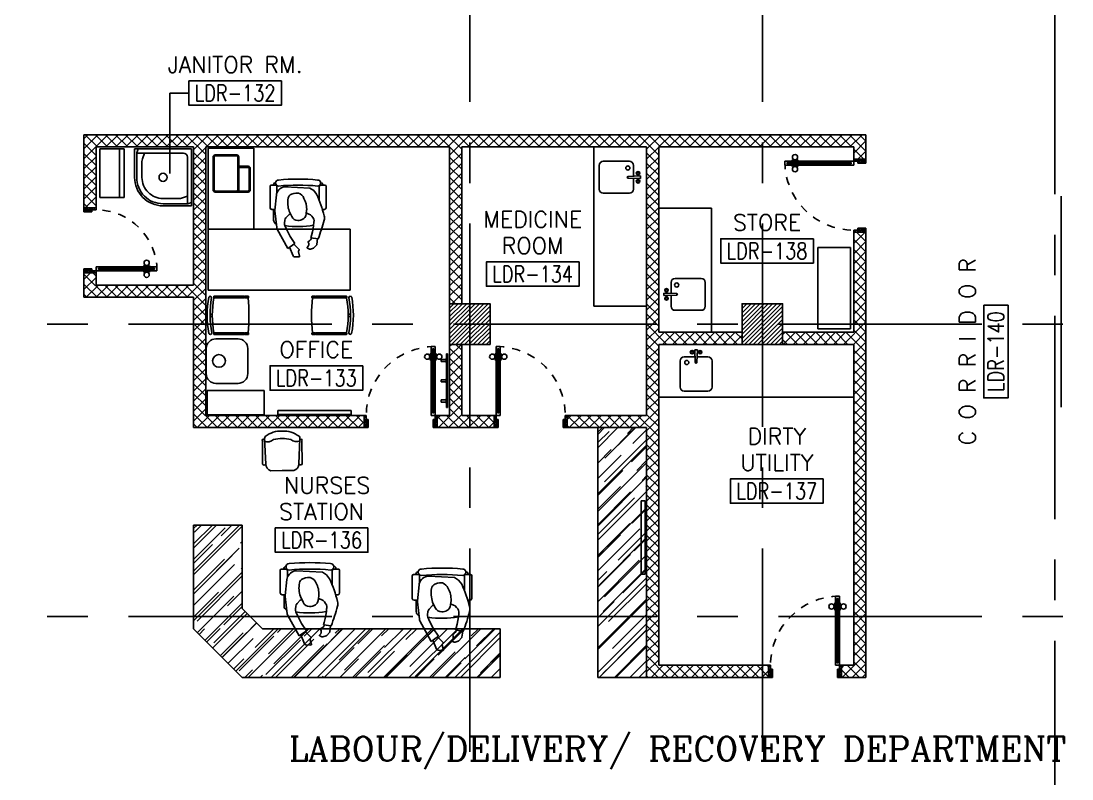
# Model space of a CAD drawing. Extents: x 275967.8 to 276060, y 57291.9 to 57371.4.
# Drawn here: x 275987.21 to 276000.15, y 57307.56 to 57316.89 of the extents above; entities that cross this region are included whole.
import ezdxf
from ezdxf.enums import TextEntityAlignment as Align

# ---------------------------------------------------------------- set-up
doc = ezdxf.new("R2010")
doc.units = 0
doc.header["$MEASUREMENT"] = 0
doc.linetypes.add('CENTERX2', pattern=[4, 2.5, -0.5, 0.5, -0.5])
doc.linetypes.add('HIDDEN', pattern=[0.375, 0.25, -0.125])
doc.layers.get('0').update_dxf_attribs({"linetype": 'CONTINUOUS'})
for name, color, linetype in [('AXES', 11, 'CENTERX2'), ('COL', 5, 'CONTINUOUS'), ('COUNTER', 7, 'CONTINUOUS'), ('DOOR', 7, 'CONTINUOUS'), ('FIX', 3, 'CONTINUOUS'), ('HAT', 8, 'CONTINUOUS'), ('ME-FIX', 3, 'CONTINUOUS'), ('NON-MEDICAL', 5, 'CONTINUOUS'), ('RM-BOX', 4, 'CONTINUOUS'), ('RM-NAME', 2, 'CONTINUOUS'), ('RM-NO', 2, 'CONTINUOUS'), ('WALL', 2, 'CONTINUOUS'), ('WallType', 11, 'CONTINUOUS')]:
    doc.layers.add(name, color=color, linetype=linetype)
doc.styles.add('ROMANC', font='romanc', dxfattribs={"height": 0.1})
doc.styles.add('ROMANS', font='ROMANS.shx', dxfattribs={"width": 0.6})

# ---------------------------------------------------------------- blocks, each defined once
blk = doc.blocks.new('RM1')
at = {"layer": 'RM-BOX'}
blk.add_lwpolyline([(570, -200), (-570, -200), (-570, -500), (570, -500)], close=True, dxfattribs=at)
at = {"layer": 'RM-NAME', "style": 'ROMANS'}
for tag, p in [('ROOMNAME1', (0, 324)), ('ROOMNAME2', (0, 0))]:
    blk.add_attdef(tag, text='', height=200, dxfattribs=at).set_placement(p, align=Align.MIDDLE)
at = {"layer": 'RM-NO', "style": 'ROMANS', "width": 0.8}
blk.add_attdef('ROOMNO', text='', height=200, dxfattribs=at).set_placement((0, -350), align=Align.MIDDLE)
blk = doc.blocks.new('*X84')
at = {"color": 0}
for p, q in [((42139, 132667), (42622, 133150)), ((42139, 132720), (42569, 133150)), ((42139, 132773), (42516, 133150)), ((42139, 132826), (42463, 133150)), ((42139, 132879), (42410, 133150)), ((42139, 132932), (42357, 133150)), ((42139, 132985), (42304, 133150)), ((42139, 133038), (42251, 133150)), ((42139, 133091), (42198, 133150)), ((42139, 133144), (42145, 133150)), ((42175, 132650), (42639, 133114)), ((42228, 132650), (42639, 133061)), ((42281, 132650), (42639, 133007)), ((42335, 132650), (42639, 132954)), ((42388, 132650), (42639, 132901)), ((42441, 132650), (42639, 132848)), ((42494, 132650), (42639, 132795)), ((42547, 132650), (42639, 132742)), ((42600, 132650), (42639, 132689))]:
    blk.add_line(p, q, dxfattribs=at)
blk = doc.blocks.new('*X83')
at = {"color": 0}
for p, q in [((38539, 132673), (39016, 133150)), ((38539, 132726), (38963, 133150)), ((38539, 132779), (38910, 133150)), ((38539, 132832), (38857, 133150)), ((38539, 132885), (38804, 133150)), ((38539, 132938), (38751, 133150)), ((38539, 132991), (38698, 133150)), ((38539, 133044), (38645, 133150)), ((38539, 133097), (38592, 133150)), ((38569, 132650), (39039, 133120)), ((38622, 132650), (39039, 133067)), ((38675, 132650), (39039, 133014)), ((38728, 132650), (39039, 132961)), ((38781, 132650), (39039, 132908)), ((38834, 132650), (39039, 132855)), ((38887, 132650), (39039, 132802)), ((38940, 132650), (39039, 132749)), ((38993, 132650), (39039, 132696))]:
    blk.add_line(p, q, dxfattribs=at)
blk = doc.blocks.new('COL50')
at = {"layer": 'COL'}
blk.add_lwpolyline([(-250, 250), (-250, -250), (250, -250), (250, 250)], close=True, dxfattribs=at)
blk = doc.blocks.new('DOOR90')
at = {"layer": 'DOOR', "color": 0, "linetype": 'ByBlock'}
for p, q in [((-150, 0), (-150, -25)), ((-150, 0), (0, 0)), ((0, -50), (0, 0)), ((-1000, -25), (-1000, -75)), ((-1000, -75), (-1000, -25)), ((-950, -25), (-1000, -25)), ((-950, -75), (-1000, -75)), ((-970, -42), (-970, -58)), ((-950, -42), (-970, -42)), ((-950, -58), (-970, -58)), ((-950, -25), (-950, -42)), ((-950, -58), (-950, -75)), ((-918, -25), (-918, -18)), ((-828, -18), (-918, -18)), ((-918, -75), (-918, -82)), ((-828, -82), (-918, -82)), ((-905, -18), (-905, -9)), ((-905, -9), (-840, -9)), ((-905, -18), (-840, -18)), ((-905, -82), (-905, -91)), ((-905, -82), (-840, -82)), ((-905, -91), (-840, -91)), ((-840, -18), (-840, -9)), ((-840, -82), (-840, -91)), ((-828, -25), (-828, -18)), ((-828, -75), (-828, -82)), ((-200, -42), (-200, -25)), ((-200, -25), (-150, -25)), ((-180, -42), (-200, -42)), ((-200, -75), (-200, -58)), ((-200, -58), (-180, -58)), ((-150, -75), (-200, -75)), ((-180, -58), (-180, -42)), ((-150, -75), (-150, -25)), ((-150, -25), (-100, -25)), ((-100, -25), (-100, -50)), ((-100, -50), (0, -50)), ((-150, -900), (-150, -875)), ((-150, -875), (-100, -875)), ((0, -900), (-150, -900)), ((-150, -900), (0, -900)), ((-100, -850), (0, -850)), ((-100, -875), (-100, -850)), ((0, -850), (0, -900))]:
    blk.add_line(p, q, dxfattribs=at)
at = {"layer": 'DOOR', "color": 9, "linetype": 'ByBlock'}
for p, q in [((0, -50), (-114, 0)), ((0, -50), (-40, 0)), ((0, -50), (-100, -37)), ((0, -850), (-114, -900)), ((0, -850), (-100, -863)), ((0, -850), (-40, -900))]:
    blk.add_line(p, q, dxfattribs=at)
at = {"layer": 'DOOR', "linetype": 'ByBlock'}
for p, q in [((-200, -25), (-950, -25)), ((-200, -42), (-950, -42)), ((-200, -58), (-950, -58)), ((-950, -75), (-200, -75))]:
    blk.add_line(p, q, dxfattribs=at)
at = {"layer": 'DOOR', "color": 0, "linetype": 'ByBlock'}
for centre in [(-873, 24), (-873, -124)]:
    blk.add_circle(centre, 32.4, dxfattribs=at)
at = {"layer": 'DOOR', "color": 9, "linetype": 'ByBlock'}
for centre, radius, start, end in [((0, -50), 154, 161.1053, 166.2858), ((0, -50), 134, 158.1598, 169.28), ((0, -50), 94.4, 148.0182, 180), ((0, -50), 74.4, 137.7764, 180), ((0, -50), 114, 154.0838, 167.3774), ((0, -50), 54.4, 113.2074, 180), ((0, -50), 34.4, 90, 180), ((0, -50), 14.4, 90, 180), ((0, -850), 154, 193.7142, 198.8947), ((0, -850), 134, 190.72, 201.8402), ((0, -850), 94.4, 180, 211.9818), ((0, -850), 74.4, 180, 222.2236), ((0, -850), 54.4, 180, 246.7926), ((0, -850), 34.4, 180, 270), ((0, -850), 14.4, 180, 270)]:
    blk.add_arc(centre, radius, start, end, dxfattribs=at)
at = {"layer": 'DOOR', "linetype": 'HIDDEN', "ltscale": 0.5}
blk.add_arc((-150, -25), 850, 180, 270, dxfattribs=at)
blk = doc.blocks.new('JAN-001')
for p, q in [((730, -30), (30, -30)), ((30, -30), (30, -730)), ((705, -80), (130, -80)), ((610, -80), (635, -152)), ((688, -30), (704, -76)), ((705, -380), (705, -84)), ((730, -380), (730, -30)), ((80, -130), (80, -705)), ((640, -380), (640, -184)), ((80, -610), (152, -635)), ((184, -640), (380, -640)), ((30, -688), (76, -704)), ((30, -730), (380, -730)), ((84, -705), (380, -705))]:
    blk.add_line(p, q)
blk.add_circle((380, -380), 50)
for centre, radius, start, end in [((130, -130), 50, 90, 180), ((680, -84), 25, 0, 19.0039), ((540, -184), 100, 0, 19.0039), ((380, -380), 350, 270, 0), ((380, -380), 325, 270, 0), ((380, -380), 260, 270, 0), ((184, -540), 100, 250.9961, 270), ((84, -680), 25, 250.9961, 270)]:
    blk.add_arc(centre, radius, start, end)
blk = doc.blocks.new('DOOR80')
at = {"layer": 'DOOR', "color": 0, "linetype": 'ByBlock'}
for p, q in [((-87, 805), (-96, 805)), ((-96, 805), (-96, 740)), ((-80, 818), (-87, 818)), ((-87, 728), (-87, 818)), ((-87, 805), (-87, 740)), ((-30, 900), (-80, 900)), ((-80, 900), (-30, 900)), ((-80, 850), (-80, 900)), ((-63, 850), (-80, 850)), ((-47, 870), (-63, 870)), ((-63, 850), (-63, 870)), ((-47, 850), (-47, 870)), ((-30, 850), (-47, 850)), ((-30, 850), (-30, 900)), ((-30, 818), (-22, 818)), ((-22, 728), (-22, 818)), ((-22, 805), (-13, 805)), ((-22, 805), (-22, 740)), ((-13, 805), (-13, 740)), ((-87, 740), (-96, 740)), ((-80, 728), (-87, 728)), ((-30, 728), (-22, 728)), ((-22, 740), (-13, 740)), ((-805, 0), (-805, 150)), ((-805, 150), (-780, 150)), ((-805, 150), (-805, 0)), ((-780, 150), (-780, 100)), ((-80, 200), (-63, 200)), ((-80, 150), (-80, 200)), ((-80, 150), (-30, 150)), ((-63, 200), (-63, 180)), ((-63, 180), (-47, 180)), ((-47, 200), (-30, 200)), ((-47, 180), (-47, 200)), ((-30, 200), (-30, 150)), ((-5, 150), (-30, 150)), ((-30, 150), (-30, 100)), ((-5, 150), (-5, 0)), ((-755, 0), (-805, 0)), ((-780, 100), (-755, 100)), ((-755, 100), (-755, 0)), ((-55, 100), (-55, 0)), ((-30, 100), (-55, 100)), ((-55, 0), (-5, 0))]:
    blk.add_line(p, q, dxfattribs=at)
at = {"layer": 'DOOR', "linetype": 'ByBlock'}
for p, q in [((-80, 850), (-80, 200)), ((-63, 200), (-63, 850)), ((-47, 200), (-47, 850)), ((-30, 200), (-30, 850)), ((-5, 0), (-5, 150))]:
    blk.add_line(p, q, dxfattribs=at)
at = {"layer": 'DOOR', "color": 9, "linetype": 'ByBlock'}
for p, q in [((-755, 0), (-805, 114)), ((-755, 0), (-805, 40)), ((-755, 0), (-768, 100)), ((-55, 0), (-5, 114)), ((-55, 0), (-41, 100)), ((-55, 0), (-5, 40))]:
    blk.add_line(p, q, dxfattribs=at)
at = {"layer": 'DOOR', "color": 0, "linetype": 'ByBlock'}
for centre in [(-128, 773), (19, 773)]:
    blk.add_circle(centre, 32.4, dxfattribs=at)
at = {"layer": 'DOOR', "linetype": 'HIDDEN', "ltscale": 0.5}
blk.add_arc((-30, 150), 750, 90, 180, dxfattribs=at)
at = {"layer": 'DOOR', "color": 9, "linetype": 'ByBlock'}
for centre, radius, start, end in [((-755, 0), 154, 103.7142, 108.8947), ((-755, 0), 134, 100.72, 111.8402), ((-55, 0), 134, 68.1598, 79.28), ((-55, 0), 154, 71.1053, 76.2858), ((-755, 0), 94.4, 90, 121.9818), ((-755, 0), 74.4, 90, 132.2236), ((-755, 0), 54.4, 90, 156.7926), ((-755, 0), 34.4, 90, 180), ((-755, 0), 14.4, 90, 180), ((-55, 0), 94.4, 58.0182, 90), ((-55, 0), 74.4, 47.7764, 90), ((-55, 0), 54.4, 23.2074, 90), ((-55, 0), 34.4, 0, 90), ((-55, 0), 14.4, 0, 90), ((-55, 0), 114, 64.0838, 77.3774)]:
    blk.add_arc(centre, radius, start, end, dxfattribs=at)

msp = doc.modelspace()

# ---------------------------------------------------------------- hatches: boundary and pattern name
at = {"layer": 'COUNTER', "linetype": 'ByBlock'}
h = msp.add_hatch(dxfattribs=at)
h.set_pattern_fill('AR-RROOF', color=11, scale=0.2, angle=45, style=0)
h.set_pattern_definition([(45, (275953.94628, 57180.2632), (0.16970563, 0.45254834), [3, -0.4, 1, -0.2]), (45, (275954.06366, 57180.522), (-0.32951176, 0.04666905), [0.6, -0.066, 1.2, -0.15]), (45, (275953.89678, 57180.45411), (0.64063874, 0.83014336), [1.6, -0.28, 0.8, -0.2])])
h.paths.add_polyline_path([(275989.3355, 57309.4129), (275989.9355, 57308.8129), (275993.1105, 57308.8129), (275993.1105, 57309.4129), (275990.184, 57309.4129), (275989.9355, 57309.6615), (275989.9355, 57310.6879), (275989.3355, 57310.6879)])
h.paths.add_polyline_path([(275994.9105, 57311.8879), (275994.3105, 57311.8879), (275994.3105, 57308.8129), (275994.9105, 57308.8129)])
at = {"layer": 'WallType', "linetype": 'ByBlock', "ltscale": 0.3}
h = msp.add_hatch(dxfattribs=at)
h.set_pattern_fill('ANSI37', color=256, scale=0.7, style=0)
h.set_pattern_definition([(45, (0, 0), (-0.061871843354, 0.061871843354), []), (135, (0, 0), (-0.061871843354, -0.061871843354), [])])
h.paths.add_polyline_path([(275997.6105, 57315.4929), (275996.3355, 57315.4929), (275996.3355, 57315.3429), (275997.4605, 57315.3429), (275997.4605, 57315.1929), (275997.6105, 57315.1929)])
h.paths.add_polyline_path([(275996.3355, 57315.4929), (275992.7355, 57315.4929), (275992.7355, 57315.3429), (275994.9105, 57315.3429), (275994.9105, 57313.1629), (275995.0605, 57313.1629), (275995.0605, 57315.3429), (275996.3355, 57315.3429)])
h.paths.add_polyline_path([(275992.6355, 57315.3429), (275992.7355, 57315.3429), (275992.7355, 57315.4929), (275989.0452, 57315.4929), (275989.0452, 57315.3429), (275989.3355, 57315.3429), (275989.3355, 57313.6429), (275988.1355, 57313.6429), (275988.1355, 57313.7929), (275987.9855, 57313.7929), (275987.9855, 57313.4929), (275989.3355, 57313.4929), (275989.3355, 57313.1629), (275989.4855, 57313.1629), (275989.4855, 57315.3429), (275992.4855, 57315.3429), (275992.4855, 57313.4129), (275992.6355, 57313.4129)])
h.paths.add_polyline_path([(275989.0452, 57315.4929), (275987.9855, 57315.4929), (275987.9855, 57314.5929), (275988.1355, 57314.5929), (275988.1355, 57315.3429), (275989.0452, 57315.3429)], flags=16)
h.paths.add_polyline_path([(275991.4355, 57312.0379), (275989.4855, 57312.0379), (275989.4855, 57313.1629), (275989.3355, 57313.1629), (275989.3355, 57311.8879), (275991.4355, 57311.8879)])
h.paths.add_polyline_path([(275992.7355, 57312.0379), (275992.6355, 57312.0379), (275992.6355, 57312.9129), (275992.4855, 57312.9129), (275992.4855, 57312.0379), (275992.3355, 57312.0379), (275992.3355, 57311.8879), (275992.7355, 57311.8879)])
h.paths.add_polyline_path([(275993.0355, 57312.0379), (275992.7355, 57312.0379), (275992.7355, 57311.8879), (275993.0355, 57311.8879)])
h.paths.add_polyline_path([(275995.0605, 57312.9129), (275996.0855, 57312.9129), (275996.0855, 57313.0629), (275995.0605, 57313.0629), (275995.0605, 57313.1629), (275994.9105, 57313.1629), (275994.9105, 57312.0379), (275993.9355, 57312.0379), (275993.9355, 57311.8879), (275994.9105, 57311.8879), (275994.9105, 57309.5629), (275995.0605, 57309.5629)])
h.paths.add_polyline_path([(275995.0605, 57309.5629), (275994.9105, 57309.5629), (275994.9105, 57308.8129), (275996.3355, 57308.8129), (275996.3355, 57308.9629), (275995.0605, 57308.9629)])
h.paths.add_polyline_path([(275996.4105, 57308.9629), (275996.3355, 57308.9629), (275996.3355, 57308.8129), (275996.4105, 57308.8129)])
h.paths.add_polyline_path([(275997.6105, 57313.1629), (275997.4605, 57313.1629), (275997.4605, 57313.0629), (275996.5855, 57313.0629), (275996.5855, 57312.9129), (275997.4605, 57312.9129), (275997.4605, 57309.5629), (275997.6105, 57309.5629)])
h.paths.add_polyline_path([(275997.6105, 57314.2929), (275997.4605, 57314.2929), (275997.4605, 57313.1629), (275997.6105, 57313.1629)])
h.paths.add_polyline_path([(275997.6105, 57309.5629), (275997.4605, 57309.5629), (275997.4605, 57308.9629), (275997.3105, 57308.9629), (275997.3105, 57308.8129), (275997.6105, 57308.8129)])

# ---------------------------------------------------------------- linework, layer by layer
at = {"layer": 'AXES'}
for p, q in [((275992.7355, 57291.8986), (275992.7355, 57370.7113)), ((275996.3355, 57291.8986), (275996.3355, 57370.7113)), ((275999.9355, 57298.7629), (275999.9355, 57357.5829)), ((275968.5355, 57313.1629), (276036.5755, 57313.1629)), ((275968.5355, 57309.5629), (276036.5755, 57309.5629))]:
    msp.add_line(p, q, dxfattribs=at)
at = {"layer": 'COUNTER'}
msp.add_line((276000.0115, 57312.1379), (276000.0115, 57314.7379), dxfattribs=at)
at = {"layer": 'COUNTER', "linetype": 'ByBlock'}
for p, q in [((275994.3105, 57311.8879), (275994.3105, 57308.8129)), ((275989.3355, 57310.6879), (275989.3355, 57309.4129)), ((275989.3355, 57310.6879), (275989.9355, 57310.6879)), ((275989.9355, 57310.6879), (275989.9355, 57309.6615)), ((275989.9355, 57309.6615), (275990.184, 57309.4129)), ((275989.3355, 57309.4129), (275989.9355, 57308.8129)), ((275993.1105, 57309.4129), (275990.184, 57309.4129)), ((275993.1105, 57309.4129), (275993.1105, 57308.8129)), ((275993.1105, 57308.8129), (275989.9355, 57308.8129)), ((275994.9105, 57308.8129), (275994.3105, 57308.8129))]:
    msp.add_line(p, q, dxfattribs=at)
at = {"layer": 'ME-FIX'}
for p, q in [((275994.2605, 57315.3429), (275994.2605, 57313.3832)), ((275994.3784, 57315.1657), (275994.6995, 57315.1657)), ((275994.3285, 57314.8229), (275994.3285, 57315.1159)), ((275994.7493, 57315.1159), (275994.7493, 57314.9794)), ((275994.8375, 57314.9854), (275994.6823, 57314.9794)), ((275994.8375, 57314.9534), (275994.6823, 57314.9594)), ((275994.7493, 57314.9594), (275994.7493, 57314.8229)), ((275994.8375, 57314.9854), (275994.8375, 57314.9534)), ((275994.6995, 57314.7731), (275994.3784, 57314.7731)), ((275995.0605, 57314.5902), (275995.7105, 57314.5902)), ((275995.7105, 57314.5902), (275995.7105, 57313.0629)), ((275995.2124, 57313.6745), (275995.2124, 57313.5381)), ((275995.5834, 57313.7244), (275995.2623, 57313.7244)), ((275995.6333, 57313.3816), (275995.6333, 57313.6745)), ((275995.1242, 57313.5441), (275995.2795, 57313.5381)), ((275995.1242, 57313.5441), (275995.1242, 57313.5121)), ((275995.1242, 57313.5121), (275995.2795, 57313.5181)), ((275995.2124, 57313.5181), (275995.2124, 57313.3816)), ((275994.2605, 57313.3832), (275994.9105, 57313.3832)), ((275995.2623, 57313.3317), (275995.5834, 57313.3317))]:
    msp.add_line(p, q, dxfattribs=at)
for centre, radius in [((275994.6799, 57315.0839), 0.0255), ((275994.8065, 57315.0192), 0.0217), ((275994.8065, 57315.0192), 0.014), ((275994.8065, 57314.9196), 0.0217), ((275994.8065, 57314.9196), 0.014), ((275995.2819, 57313.6425), 0.0255), ((275995.1553, 57313.5778), 0.0217), ((275995.1553, 57313.4783), 0.0217), ((275995.1553, 57313.5778), 0.014), ((275995.1553, 57313.4783), 0.014)]:
    msp.add_circle(centre, radius, dxfattribs=at)
for centre, radius, start, end in [((275994.3784, 57315.1159), 0.0499, 90, 180), ((275994.6995, 57315.1159), 0.0499, 0, 90), ((275994.6823, 57314.9694), 0.00997, 90, 270), ((275994.3784, 57314.8229), 0.0499, 180, 270), ((275994.6995, 57314.8229), 0.0499, 270, 0), ((275995.2623, 57313.6745), 0.0499, 90, 180), ((275995.5834, 57313.6745), 0.0499, 0, 90), ((275995.2795, 57313.5281), 0.00997, 270, 90), ((275995.2623, 57313.3816), 0.0499, 180, 270), ((275995.5834, 57313.3816), 0.0499, 270, 0)]:
    msp.add_arc(centre, radius, start, end, dxfattribs=at)
at = {"layer": 'NON-MEDICAL'}
for p, q in [((275988.1802, 57315.3209), (275988.4802, 57315.3209)), ((275988.1802, 57314.7209), (275988.1802, 57315.3209)), ((275988.4257, 57315.3209), (275988.4257, 57314.7209)), ((275988.4802, 57315.3209), (275988.4802, 57314.7209)), ((275990.077, 57315.3294), (275989.5145, 57315.3294)), ((275989.5145, 57315.3294), (275989.5145, 57314.3294)), ((275990.077, 57314.3294), (275990.077, 57315.3294)), ((275989.5758, 57315.2202), (275989.5758, 57314.8127)), ((275989.5758, 57315.2202), (275989.5758, 57314.8127)), ((275989.5883, 57315.2202), (275989.5883, 57314.8127)), ((275989.5883, 57315.2202), (275989.5883, 57314.8127)), ((275989.867, 57315.2452), (275989.6008, 57315.2452)), ((275989.867, 57315.2452), (275989.6008, 57315.2452)), ((275989.867, 57315.2327), (275989.6008, 57315.2327)), ((275989.867, 57315.2327), (275989.6008, 57315.2327)), ((275989.8795, 57315.2202), (275989.8795, 57314.8127)), ((275989.8795, 57315.2202), (275989.8795, 57314.8127)), ((275989.892, 57315.2202), (275989.892, 57314.8127)), ((275989.892, 57315.2202), (275989.892, 57314.8127)), ((275989.892, 57315.104), (275990.0083, 57315.104)), ((275989.892, 57315.104), (275990.0083, 57315.104)), ((275989.892, 57315.0915), (275990.0083, 57315.0915)), ((275989.892, 57315.0915), (275990.0083, 57315.0915)), ((275990.0208, 57314.8127), (275990.0208, 57315.079)), ((275990.0208, 57314.8127), (275990.0208, 57315.079)), ((275990.0333, 57314.8127), (275990.0333, 57315.079)), ((275990.0333, 57314.8127), (275990.0333, 57315.079)), ((275990.3448, 57314.9024), (275990.3412, 57314.9024)), ((275990.9032, 57314.9024), (275990.8996, 57314.9024)), ((275989.6008, 57314.8002), (275989.867, 57314.8002)), ((275989.6008, 57314.8002), (275989.867, 57314.8002)), ((275989.6008, 57314.7877), (275989.867, 57314.7877)), ((275989.6008, 57314.7877), (275989.867, 57314.7877)), ((275990.0083, 57314.7877), (275989.867, 57314.7877)), ((275990.0083, 57314.7877), (275989.867, 57314.7877)), ((275990.0083, 57314.8002), (275989.8887, 57314.8002)), ((275990.0083, 57314.8002), (275989.8887, 57314.8002)), ((275990.2769, 57314.5942), (275990.2769, 57314.8583)), ((275990.3407, 57314.8728), (275990.2914, 57314.8728)), ((275990.3194, 57314.8728), (275990.3194, 57314.8806)), ((275990.3619, 57314.78), (275990.3619, 57314.8517)), ((275990.7669, 57314.8359), (275990.4649, 57314.8524)), ((275990.8145, 57314.8061), (275990.7669, 57314.8359)), ((275990.8506, 57314.7601), (275990.8145, 57314.8061)), ((275990.8825, 57314.684), (275990.8825, 57314.8517)), ((275990.953, 57314.8728), (275990.9036, 57314.8728)), ((275990.925, 57314.8728), (275990.925, 57314.8806)), ((275990.9675, 57314.5942), (275990.9675, 57314.8583)), ((275988.4802, 57314.7209), (275988.1802, 57314.7209)), ((275990.3552, 57314.7528), (275990.336, 57314.5661)), ((275990.3567, 57314.7648), (275990.3552, 57314.7528)), ((275990.3367, 57314.573), (275990.2981, 57314.573)), ((275990.3214, 57314.4426), (275990.3214, 57314.573)), ((275990.3361, 57314.5546), (275990.3595, 57314.3515)), ((275990.4725, 57314.4707), (275990.5107, 57314.5121)), ((275990.5107, 57314.5121), (275990.5284, 57314.5179)), ((275990.7224, 57314.5311), (275990.7543, 57314.5167)), ((275990.7543, 57314.5167), (275990.775, 57314.506)), ((275990.9462, 57314.573), (275990.9213, 57314.573)), ((275990.4539, 57314.4047), (275990.459, 57314.4419)), ((275990.775, 57314.506), (275990.7919, 57314.4899)), ((275990.8169, 57314.4128), (275990.813, 57314.379)), ((275990.8172, 57314.4152), (275990.8169, 57314.4128)), ((275991.2645, 57314.3294), (275989.5145, 57314.3294)), ((275989.5145, 57314.3294), (275990.077, 57314.3294)), ((275989.5145, 57314.3294), (275989.5145, 57313.5794)), ((275989.5145, 57314.3294), (275989.5145, 57313.5794)), ((275990.3657, 57314.3319), (275990.4966, 57314.0943)), ((275990.4818, 57314.3236), (275990.4582, 57314.3755)), ((275990.5241, 57314.2408), (275990.4818, 57314.3236)), ((275990.7871, 57314.2517), (275990.7802, 57314.2254)), ((275990.7985, 57314.2962), (275990.7871, 57314.2517)), ((275990.8062, 57314.3353), (275990.7985, 57314.2962)), ((275990.813, 57314.379), (275990.8062, 57314.3353)), ((275991.2645, 57313.5794), (275991.2645, 57314.3294)), ((275990.4966, 57314.0943), (275990.5809, 57314.1557)), ((275990.5809, 57314.1557), (275990.5241, 57314.2408)), ((275990.7802, 57314.2254), (275990.8696, 57314.2135)), ((275997.0205, 57314.1039), (275997.0205, 57313.1039)), ((275997.0205, 57314.1039), (275997.4205, 57314.1039)), ((275997.4205, 57313.1039), (275997.4205, 57314.1039)), ((275989.5145, 57313.5794), (275991.2645, 57313.5794)), ((275989.5838, 57313.5017), (275989.587, 57313.5049)), ((275989.5838, 57313.5017), (275989.5838, 57313.4882)), ((275989.5838, 57313.4882), (275989.587, 57313.4849)), ((275989.587, 57313.5049), (275989.9605, 57313.5049)), ((275989.587, 57313.4849), (275989.9605, 57313.4849)), ((275989.9638, 57313.5017), (275989.9605, 57313.5049)), ((275989.9605, 57313.4849), (275989.9638, 57313.4882)), ((275989.9638, 57313.5017), (275989.9638, 57313.4882)), ((275990.8416, 57313.5017), (275990.8448, 57313.5049)), ((275990.8416, 57313.5017), (275990.8416, 57313.4882)), ((275990.8448, 57313.4849), (275990.8416, 57313.4882)), ((275991.2183, 57313.5049), (275990.8448, 57313.5049)), ((275991.2183, 57313.4849), (275990.8448, 57313.4849)), ((275991.2216, 57313.5017), (275991.2183, 57313.5049)), ((275991.2216, 57313.4882), (275991.2183, 57313.4849)), ((275991.2216, 57313.5017), (275991.2216, 57313.4882)), ((275989.5385, 57313.2856), (275989.5666, 57313.2856)), ((275989.5385, 57313.2551), (275989.5666, 57313.2551)), ((275991.2668, 57313.2856), (275991.2387, 57313.2856)), ((275991.2668, 57313.2551), (275991.2387, 57313.2551)), ((275997.0205, 57313.1039), (275997.4205, 57313.1039)), ((275989.5838, 57313.0517), (275989.587, 57313.0549)), ((275989.5838, 57313.0517), (275989.5838, 57313.0382)), ((275989.5838, 57313.0382), (275989.587, 57313.0349)), ((275989.587, 57313.0549), (275989.9605, 57313.0549)), ((275989.587, 57313.0349), (275989.9605, 57313.0349)), ((275989.611, 57312.9805), (275989.8826, 57312.9805)), ((275989.9638, 57313.0517), (275989.9605, 57313.0549)), ((275989.9605, 57313.0349), (275989.9638, 57313.0382)), ((275989.9638, 57313.0517), (275989.9638, 57313.0382)), ((275990.8416, 57313.0517), (275990.8448, 57313.0549)), ((275990.8416, 57313.0517), (275990.8416, 57313.0382)), ((275990.8448, 57313.0349), (275990.8416, 57313.0382)), ((275991.2183, 57313.0549), (275990.8448, 57313.0549)), ((275991.2183, 57313.0349), (275990.8448, 57313.0349)), ((275991.2216, 57313.0517), (275991.2183, 57313.0549)), ((275991.2216, 57313.0382), (275991.2183, 57313.0349)), ((275991.2216, 57313.0517), (275991.2216, 57313.0382)), ((275989.4908, 57312.5522), (275989.4908, 57312.8602)), ((275990.0029, 57312.8602), (275990.0029, 57312.5522)), ((275995.5043, 57312.8469), (275995.5363, 57312.8469)), ((275995.5043, 57312.8469), (275995.5103, 57312.6916)), ((275995.5363, 57312.8469), (275995.5303, 57312.6916)), ((275992.4432, 57312.728), (275992.3847, 57312.728)), ((275992.3847, 57312.7026), (275992.3847, 57312.728)), ((275992.4432, 57312.7026), (275992.3847, 57312.7026)), ((275992.4432, 57312.6903), (275992.4432, 57312.7403)), ((275992.4482, 57312.7403), (275992.4432, 57312.7403)), ((275992.4482, 57312.1351), (275992.4482, 57312.7955)), ((275992.4609, 57312.7955), (275992.4482, 57312.7955)), ((275992.4609, 57312.1351), (275992.4609, 57312.7955)), ((275995.324, 57312.3877), (275995.324, 57312.7088)), ((275995.3738, 57312.7587), (275995.5103, 57312.7587)), ((275995.5303, 57312.7587), (275995.6667, 57312.7587)), ((275995.7166, 57312.7088), (275995.7166, 57312.3877)), ((275992.4482, 57312.6903), (275992.4432, 57312.6903)), ((275992.4432, 57312.478), (275992.3847, 57312.478)), ((275992.3847, 57312.4526), (275992.3847, 57312.478)), ((275992.4432, 57312.4526), (275992.3847, 57312.4526)), ((275992.4432, 57312.4403), (275992.4432, 57312.4903)), ((275992.4482, 57312.4903), (275992.4432, 57312.4903)), ((275992.4482, 57312.4403), (275992.4432, 57312.4403)), ((275989.5039, 57312.3445), (275990.2039, 57312.3445)), ((275989.5039, 57312.0445), (275989.5039, 57312.3445)), ((275989.8826, 57312.4319), (275989.611, 57312.4319)), ((275990.2039, 57312.3445), (275990.2039, 57312.0445)), ((275995.6667, 57312.3378), (275995.3738, 57312.3378)), ((275992.4432, 57312.228), (275992.3847, 57312.228)), ((275992.3847, 57312.2026), (275992.3847, 57312.228)), ((275992.4432, 57312.2026), (275992.3847, 57312.2026)), ((275992.4432, 57312.1903), (275992.4432, 57312.2403)), ((275992.4482, 57312.2403), (275992.4432, 57312.2403)), ((275992.4482, 57312.1903), (275992.4432, 57312.1903)), ((275995.0605, 57312.2629), (275997.4605, 57312.2629)), ((275991.2742, 57312.0985), (275990.3742, 57312.0985)), ((275990.3742, 57312.0985), (275990.3742, 57312.0485)), ((275991.2742, 57312.0485), (275991.2742, 57312.0985)), ((275992.4609, 57312.1351), (275992.4482, 57312.1351)), ((275990.2039, 57312.0445), (275989.5039, 57312.0445)), ((275990.3742, 57312.0485), (275991.2742, 57312.0485)), ((275994.8433, 57310.9852), (275994.8433, 57310.0852)), ((275994.8933, 57310.9852), (275994.8433, 57310.9852)), ((275994.8933, 57310.0852), (275994.8933, 57310.9852)), ((275989.3355, 57310.6879), (275989.3355, 57309.4129)), ((275989.3355, 57310.6879), (275989.9355, 57310.6879)), ((275989.9355, 57310.6879), (275989.9355, 57309.6615)), ((275990.402, 57309.8524), (275990.402, 57310.132)), ((275990.4696, 57310.1473), (275990.4173, 57310.1473)), ((275990.447, 57310.1473), (275990.447, 57310.1556)), ((275990.4739, 57310.1787), (275990.4701, 57310.1787)), ((275990.492, 57310.0491), (275990.492, 57310.125)), ((275990.9208, 57310.1083), (275990.6011, 57310.1257)), ((275991.0432, 57309.9475), (275991.0432, 57310.125)), ((275991.0651, 57310.1787), (275991.0613, 57310.1787)), ((275991.1179, 57310.1473), (275991.0656, 57310.1473)), ((275991.0882, 57310.1473), (275991.0882, 57310.1556)), ((275991.1332, 57309.8524), (275991.1332, 57310.132)), ((275992.0998, 57310.1123), (275992.096, 57310.1123)), ((275992.691, 57310.1123), (275992.6872, 57310.1123)), ((275990.4849, 57310.0203), (275990.4646, 57309.8226)), ((275990.4865, 57310.033), (275990.4849, 57310.0203)), ((275990.9712, 57310.0767), (275990.9208, 57310.1083)), ((275991.0094, 57310.028), (275990.9712, 57310.0767)), ((275992.0279, 57309.786), (275992.0279, 57310.0656)), ((275992.0955, 57310.0809), (275992.0432, 57310.0809)), ((275992.0729, 57310.0809), (275992.0729, 57310.0892)), ((275992.1179, 57309.9827), (275992.1179, 57310.0586)), ((275992.5468, 57310.0419), (275992.227, 57310.0593)), ((275992.5971, 57310.0103), (275992.5468, 57310.0419)), ((275992.6353, 57309.9616), (275992.5971, 57310.0103)), ((275992.6691, 57309.8811), (275992.6691, 57310.0586)), ((275992.7438, 57310.0809), (275992.6915, 57310.0809)), ((275992.7141, 57310.0809), (275992.7141, 57310.0892)), ((275992.7591, 57309.786), (275992.7591, 57310.0656)), ((275994.8433, 57310.0852), (275994.8933, 57310.0852)), ((275992.1108, 57309.9539), (275992.0905, 57309.7562)), ((275992.1124, 57309.9666), (275992.1108, 57309.9539)), ((275990.4653, 57309.8299), (275990.4245, 57309.8299)), ((275990.4491, 57309.6918), (275990.4491, 57309.8299)), ((275990.4647, 57309.8104), (275990.4894, 57309.5954)), ((275990.6092, 57309.7216), (275990.6495, 57309.7655)), ((275990.6495, 57309.7655), (275990.6683, 57309.7716)), ((275990.8737, 57309.7855), (275990.9075, 57309.7704)), ((275990.9075, 57309.7704), (275990.9294, 57309.759)), ((275990.9294, 57309.759), (275990.9473, 57309.742)), ((275991.1107, 57309.8299), (275991.0843, 57309.8299)), ((275992.0912, 57309.7635), (275992.0504, 57309.7635)), ((275992.075, 57309.6254), (275992.075, 57309.7635)), ((275992.0906, 57309.744), (275992.1153, 57309.529)), ((275992.7366, 57309.7635), (275992.7102, 57309.7635)), ((275989.9355, 57309.6615), (275990.184, 57309.4129)), ((275990.5894, 57309.6517), (275990.5948, 57309.6911)), ((275990.619, 57309.5658), (275990.594, 57309.6208)), ((275990.9697, 57309.6245), (275990.9624, 57309.5782)), ((275990.9737, 57309.6603), (275990.9697, 57309.6245)), ((275990.9741, 57309.6629), (275990.9737, 57309.6603)), ((275992.2154, 57309.5853), (275992.2207, 57309.6247)), ((275992.2351, 57309.6552), (275992.2754, 57309.6991)), ((275992.2754, 57309.6991), (275992.2942, 57309.7052)), ((275992.4996, 57309.7191), (275992.5334, 57309.704)), ((275992.5334, 57309.704), (275992.5553, 57309.6926)), ((275992.5553, 57309.6926), (275992.5732, 57309.6756)), ((275992.5996, 57309.5939), (275992.5956, 57309.5581)), ((275992.6, 57309.5965), (275992.5996, 57309.5939)), ((275990.496, 57309.5747), (275990.6346, 57309.3231)), ((275990.6637, 57309.4782), (275990.619, 57309.5658)), ((275990.7239, 57309.3881), (275990.6637, 57309.4782)), ((275990.9422, 57309.4897), (275990.9349, 57309.4619)), ((275990.9543, 57309.5368), (275990.9422, 57309.4897)), ((275990.9624, 57309.5782), (275990.9543, 57309.5368)), ((275992.1219, 57309.5083), (275992.2605, 57309.2567)), ((275992.2449, 57309.4994), (275992.2199, 57309.5544)), ((275992.2896, 57309.4118), (275992.2449, 57309.4994)), ((275992.5802, 57309.4704), (275992.5681, 57309.4233)), ((275992.5883, 57309.5118), (275992.5802, 57309.4704)), ((275992.5956, 57309.5581), (275992.5883, 57309.5118)), ((275989.3355, 57309.4129), (275989.9355, 57308.8129)), ((275993.1105, 57309.4129), (275990.184, 57309.4129)), ((275990.6346, 57309.3231), (275990.7239, 57309.3881)), ((275990.9349, 57309.4619), (275991.0296, 57309.4493)), ((275992.3498, 57309.3217), (275992.2896, 57309.4118)), ((275992.5681, 57309.4233), (275992.5608, 57309.3955)), ((275992.5608, 57309.3955), (275992.6555, 57309.3829)), ((275993.1105, 57309.4129), (275993.1105, 57308.8129)), ((275992.2605, 57309.2567), (275992.3498, 57309.3217)), ((275993.1105, 57308.8129), (275989.9355, 57308.8129))]:
    msp.add_line(p, q, dxfattribs=at)
at = {"layer": 'NON-MEDICAL', "extrusion": (0, 0, -1)}
for p, q in [((275990.1842, 57311.4388), (275990.1832, 57311.7225)), ((275990.2247, 57311.4389), (275990.209, 57311.7537)), ((275990.6437, 57311.7552), (275990.6301, 57311.4403)), ((275990.6706, 57311.4404), (275990.6697, 57311.7242)), ((275990.2858, 57311.358), (275990.4277, 57311.3585)), ((275990.4277, 57311.3585), (275990.5696, 57311.359))]:
    msp.add_line(p, q, dxfattribs=at)
at = {"layer": 'NON-MEDICAL'}
for points in [[(275990.7277, 57314.569, 0.1280623), (275990.6946, 57314.7101, 0.2157166), (275990.627, 57314.7744), (275990.5941, 57314.7736), (275990.5711, 57314.7698), (275990.5396, 57314.7598, 0.2424325), (275990.5006, 57314.7107, 0.1365134), (275990.513, 57314.552), (275990.5439, 57314.486, 0.297129), (275990.6193, 57314.4368, 0.1389863), (275990.6792, 57314.4524, 0.1051671), (275990.705, 57314.4753), (275990.7158, 57314.4961), (275990.7211, 57314.5206), (275990.7272, 57314.5689)], [(275990.5686, 57314.1464), (275990.634, 57314.0797, -0.4458327), (275990.6335, 57314.0706), (275990.6317, 57314.0692, 0.3042703), (275990.6254, 57314.0497), (275990.6405, 57313.9974, -0.5099825), (275990.6344, 57313.9895), (275990.5761, 57313.9916, -0.292523), (275990.5598, 57314.0029), (275990.5157, 57314.1079)], [(275990.8624, 57314.2143), (275990.8538, 57314.1431, -0.1665035), (275990.8493, 57314.1338), (275990.8174, 57314.1017, -0.116666), (275990.8112, 57314.0978), (275990.7733, 57314.085, -0.1815827), (275990.7621, 57314.0853), (275990.7363, 57314.096, -0.5662747), (275990.735, 57314.105, 0.3727106), (275990.7465, 57314.1725, -0.4583706), (275990.749, 57314.1801, 0.2106222), (275990.7907, 57314.224)], [(275990.8793, 57309.8257, 0.1280623), (275990.8442, 57309.975, 0.2157166), (275990.7727, 57310.0432), (275990.7378, 57310.0424), (275990.7135, 57310.0383), (275990.6802, 57310.0277, 0.2424325), (275990.6388, 57309.9757, 0.1365134), (275990.6519, 57309.8076), (275990.6847, 57309.7378, 0.297129), (275990.7645, 57309.6857, 0.1389863), (275990.828, 57309.7023, 0.1051671), (275990.8553, 57309.7265), (275990.8667, 57309.7485), (275990.8723, 57309.7744), (275990.8788, 57309.8256)], [(275992.5052, 57309.7593, 0.1280623), (275992.4702, 57309.9086, 0.2157166), (275992.3987, 57309.9768), (275992.3637, 57309.9759), (275992.3394, 57309.9719), (275992.3061, 57309.9613, 0.2424325), (275992.2647, 57309.9093, 0.1365134), (275992.2779, 57309.7412), (275992.3106, 57309.6714, 0.297129), (275992.3904, 57309.6193, 0.1389863), (275992.4539, 57309.6359, 0.1051671), (275992.4812, 57309.6601), (275992.4926, 57309.6821), (275992.4982, 57309.708), (275992.5047, 57309.7592)], [(275990.7109, 57309.3782), (275990.7801, 57309.3076, -0.4458327), (275990.7795, 57309.298), (275990.7776, 57309.2965, 0.3042703), (275990.771, 57309.2759), (275990.787, 57309.2204, -0.5099825), (275990.7805, 57309.2121), (275990.7188, 57309.2143, -0.292523), (275990.7015, 57309.2262), (275990.6549, 57309.3375)], [(275991.0219, 57309.4502), (275991.0128, 57309.3748, -0.1665035), (275991.008, 57309.3649), (275990.9743, 57309.3308, -0.116666), (275990.9677, 57309.3267), (275990.9276, 57309.3132, -0.1815827), (275990.9158, 57309.3136), (275990.8885, 57309.3249, -0.5662747), (275990.8871, 57309.3344, 0.3727106), (275990.8993, 57309.4058, -0.4583706), (275990.9019, 57309.4139, 0.2106222), (275990.9461, 57309.4604)], [(275992.6478, 57309.3838), (275992.6387, 57309.3083, -0.1665035), (275992.634, 57309.2985), (275992.6002, 57309.2644, -0.116666), (275992.5936, 57309.2603), (275992.5535, 57309.2468, -0.1815827), (275992.5417, 57309.2472), (275992.5144, 57309.2585, -0.5662747), (275992.513, 57309.268, 0.3727106), (275992.5252, 57309.3394, -0.4583706), (275992.5278, 57309.3475, 0.2106222), (275992.572, 57309.394)], [(275992.3368, 57309.3118), (275992.406, 57309.2412, -0.4458327), (275992.4054, 57309.2316), (275992.4035, 57309.2301, 0.3042703), (275992.3969, 57309.2095), (275992.4129, 57309.154, -0.5099825), (275992.4064, 57309.1457), (275992.3447, 57309.1479, -0.292523), (275992.3275, 57309.1598), (275992.2808, 57309.2711)]]:
    msp.add_lwpolyline(points, format="xyb", dxfattribs=at)
for points in [[(275989.967, 57313.5049), (275990.0105, 57313.5049), (275990.0138, 57313.5017), (275990.0138, 57313.4882), (275990.0105, 57313.4849), (275989.967, 57313.4849), (275989.9638, 57313.4882), (275989.9638, 57313.5017)], [(275990.8383, 57313.5049), (275990.7948, 57313.5049), (275990.7916, 57313.5017), (275990.7916, 57313.4882), (275990.7948, 57313.4849), (275990.8383, 57313.4849), (275990.8416, 57313.4882), (275990.8416, 57313.5017)], [(275989.967, 57313.0549), (275990.0105, 57313.0549), (275990.0138, 57313.0517), (275990.0138, 57313.0382), (275990.0105, 57313.0349), (275989.967, 57313.0349), (275989.9638, 57313.0382), (275989.9638, 57313.0517)], [(275990.8383, 57313.0549), (275990.7948, 57313.0549), (275990.7916, 57313.0517), (275990.7916, 57313.0382), (275990.7948, 57313.0349), (275990.8383, 57313.0349), (275990.8416, 57313.0382), (275990.8416, 57313.0517)]]:
    msp.add_lwpolyline(points, close=True, dxfattribs=at)
for centre, radius in [((275995.4705, 57312.8158), 0.0217), ((275995.4705, 57312.8158), 0.014), ((275995.5701, 57312.8158), 0.0217), ((275995.5701, 57312.8158), 0.014), ((275989.6484, 57312.7088), 0.0787), ((275995.4058, 57312.6892), 0.0255)]:
    msp.add_circle(centre, radius, dxfattribs=at)
for centre, radius, start, end in [((275989.6008, 57315.2202), 0.025, 90, 180), ((275989.6008, 57315.2202), 0.025, 90, 180), ((275989.6008, 57315.2202), 0.0125, 90, 180), ((275989.6008, 57315.2202), 0.0125, 90, 180), ((275989.867, 57315.2202), 0.025, 0, 90), ((275989.867, 57315.2202), 0.025, 0, 90), ((275989.867, 57315.2202), 0.0125, 0, 90), ((275989.867, 57315.2202), 0.0125, 0, 90), ((275990.0083, 57315.079), 0.025, 0, 90), ((275990.0083, 57315.079), 0.025, 0, 90), ((275990.0083, 57315.079), 0.0125, 0, 90), ((275990.0083, 57315.079), 0.0125, 0, 90), ((275990.3412, 57314.8806), 0.0218, 90, 180), ((275990.3819, 57314.8981), 0.0374, 90, 270), ((275990.6222, 57312.4639), 2.4833, 84.44787, 95.55213), ((275990.8624, 57314.8981), 0.0374, 270, 90), ((275990.9032, 57314.8806), 0.0218, 0, 90), ((275989.6008, 57314.8127), 0.025, 180, 270), ((275989.6008, 57314.8127), 0.025, 180, 270), ((275989.6008, 57314.8127), 0.0125, 180, 270), ((275989.6008, 57314.8127), 0.0125, 180, 270), ((275989.867, 57314.8127), 0.025, 270, 0), ((275989.867, 57314.8127), 0.025, 270, 0), ((275989.867, 57314.8127), 0.0125, 270, 0), ((275989.867, 57314.8127), 0.0125, 270, 0), ((275990.0083, 57314.8127), 0.0125, 270, 0), ((275990.0083, 57314.8127), 0.0125, 270, 0), ((275990.0083, 57314.8127), 0.025, 270, 0), ((275990.0083, 57314.8127), 0.025, 270, 0), ((275990.2914, 57314.8583), 0.0145, 90, 180), ((275990.3407, 57314.8517), 0.0211, 0, 90), ((275990.4704, 57314.7349), 0.1176, 92.67494, 165.29345), ((275990.6222, 57312.4636), 2.4092, 84.2765, 95.7235), ((275990.9036, 57314.8517), 0.0211, 90, 180), ((275990.953, 57314.8583), 0.0145, 0, 90), ((275989.3713, 57314.0942), 1.6223, 14.29232, 24.23439), ((275990.2981, 57314.5942), 0.0213, 180, 270), ((275990.3889, 57314.5606), 0.0531, 174.13003, 186.56656), ((275990.9462, 57314.5942), 0.0213, 270, 0), ((275990.3737, 57314.4426), 0.0523, 180, 248.59125), ((275990.5066, 57314.3975), 0.0531, 172.24497, 204.4377), ((275990.5116, 57314.4347), 0.0531, 137.38127, 172.24497), ((275990.7333, 57314.4284), 0.085, 351.07134, 46.37618), ((275988.6835, 57315.0441), 2.3386, 339.19751, 345.057), ((275990.8404, 57314.4684), 0.1063, 345.057, 14.29232), ((275990.4122, 57314.3576), 0.0531, 186.56656, 208.84109), ((275990.6222, 57315.4991), 1.1363, 261.72399, 279.66859), ((275990.7165, 57313.2746), 1.2133, 169.57711, 190.84799), ((275989.5398, 57313.4873), 0.018, 359.44312, 157.64656), ((275990.7166, 57313.2746), 1.178, 169.5839, 190.82925), ((275990.7104, 57313.2699), 1.1438, 169.16569, 190.83431), ((275987.8262, 57313.2699), 2.1916, 354.36999, 5.63001), ((275992.9791, 57313.2699), 2.1916, 174.36999, 185.63001), ((275990.0949, 57313.2699), 1.1438, 349.16569, 10.83431), ((275990.0888, 57313.2746), 1.178, 349.17075, 10.4161), ((275991.2655, 57313.4873), 0.018, 22.35344, 180.55688), ((275990.0888, 57313.2746), 1.2133, 349.15201, 10.42289), ((275989.611, 57312.8602), 0.1203, 90, 180), ((275989.5415, 57313.0531), 0.018, 202.35344, 0.55688), ((275989.8826, 57312.8602), 0.1203, 0, 90), ((275991.2638, 57313.0531), 0.018, 179.44312, 337.64656), ((275995.3738, 57312.7088), 0.0499, 90, 180), ((275995.6667, 57312.7088), 0.0499, 0, 90), ((275995.5203, 57312.6916), 0.00997, 180, 0), ((275989.611, 57312.5522), 0.1203, 180, 270), ((275989.8826, 57312.5522), 0.1203, 270, 0), ((275995.3738, 57312.3877), 0.0499, 180, 270), ((275995.6667, 57312.3877), 0.0499, 270, 0), ((275990.4173, 57310.132), 0.0154, 90, 180), ((275990.4701, 57310.1556), 0.0231, 90, 180), ((275990.4696, 57310.125), 0.0224, 0, 90), ((275990.5132, 57310.1742), 0.0396, 90, 270), ((275990.6069, 57310.0014), 0.1245, 92.67494, 165.29345), ((275990.7676, 57307.5967), 2.6294, 84.44787, 95.55213), ((275990.7676, 57307.5965), 2.5509, 84.2765, 95.7235), ((275991.022, 57310.1742), 0.0396, 270, 90), ((275991.0656, 57310.125), 0.0224, 90, 180), ((275991.0651, 57310.1556), 0.0231, 0, 90), ((275991.1179, 57310.132), 0.0154, 0, 90), ((275992.096, 57310.0892), 0.0231, 90, 180), ((275992.1391, 57310.1078), 0.0396, 90, 270), ((275992.3935, 57307.5303), 2.6294, 84.44787, 95.55213), ((275992.6479, 57310.1078), 0.0396, 270, 90), ((275992.691, 57310.0892), 0.0231, 0, 90), ((275989.4431, 57309.3229), 1.7177, 14.29232, 24.23439), ((275992.0432, 57310.0656), 0.0154, 90, 180), ((275992.0955, 57310.0586), 0.0224, 0, 90), ((275992.2328, 57309.935), 0.1245, 92.67494, 165.29345), ((275992.3935, 57307.5301), 2.5509, 84.2765, 95.7235), ((275992.6915, 57310.0586), 0.0224, 90, 180), ((275992.7438, 57310.0656), 0.0154, 0, 90), ((275990.4245, 57309.8524), 0.0225, 180, 270), ((275991.1107, 57309.8524), 0.0225, 270, 0), ((275991.069, 57309.2565), 1.7177, 14.29232, 24.23439), ((275990.5205, 57309.8168), 0.0563, 174.13003, 186.56656), ((275990.8852, 57309.6768), 0.09, 351.07134, 46.37618), ((275990.9986, 57309.7192), 0.1125, 345.057, 14.29232), ((275992.0504, 57309.786), 0.0225, 180, 270), ((275992.1465, 57309.7504), 0.0563, 174.13003, 186.56656), ((275992.7366, 57309.786), 0.0225, 270, 0), ((275990.5045, 57309.6918), 0.0554, 180, 248.59125), ((275990.5453, 57309.6018), 0.0562, 186.56656, 208.84109), ((275990.6452, 57309.6441), 0.0563, 172.24497, 204.4377), ((275990.7676, 57310.8105), 1.2032, 261.72399, 279.66859), ((275990.6506, 57309.6835), 0.0563, 137.38127, 172.24497), ((275988.7148, 57310.3287), 2.4762, 339.19751, 345.057), ((275992.1304, 57309.6254), 0.0554, 180, 248.59125), ((275992.2765, 57309.6171), 0.0563, 137.38127, 172.24497), ((275992.5111, 57309.6104), 0.09, 351.07134, 46.37618), ((275990.3407, 57310.2623), 2.4762, 339.19751, 345.057), ((275992.6245, 57309.6528), 0.1125, 345.057, 14.29232), ((275992.1712, 57309.5354), 0.0562, 186.56656, 208.84109), ((275992.2711, 57309.5777), 0.0563, 172.24497, 204.4377), ((275992.3935, 57310.7441), 1.2032, 261.72399, 279.66859)]:
    msp.add_arc(centre, radius, start, end, dxfattribs=at)
at = {"layer": 'NON-MEDICAL', "extrusion": (0, 0, -1)}
for centre, radius, start, end in [((-275990.4085, 57311.5364), 0.309, 51.85124, 93.24743), ((-275990.4456, 57311.5366), 0.309, 86.36093, 127.75712), ((-275990.1952, 57311.731), 0.0146, 324.64829, 214.96008), ((-275990.2496, 57311.8147), 0.1014, 225.83657, 294.72766), ((-275990.2472, 57311.7552), 0.0382, 357.71636, 39.34386), ((-275990.4356, 57311.1907), 0.5632, 78.18141, 89.06074), ((-275990.421, 57311.1907), 0.5632, 90.54762, 101.42695), ((-275990.6027, 57311.8159), 0.1014, 244.8807, 313.77179), ((-275990.6055, 57311.7564), 0.0382, 140.2645, 181.892), ((-275990.6577, 57311.7326), 0.0146, 324.64829, 214.96008), ((-275990.2044, 57311.4493), 0.0228, 207.22552, 332.38284), ((-275990.3057, 57311.4365), 0.081, 284.204, 1.66456), ((-275990.5492, 57311.4374), 0.081, 177.9438, 255.40436), ((-275990.6503, 57311.4509), 0.0228, 207.22552, 332.38284)]:
    msp.add_arc(centre, radius, start, end, dxfattribs=at)
at = {"layer": 'RM-NAME', "color": 5, "linetype": 'ByBlock'}
for p, q in [((275989.2778, 57316.0052), (275989.0452, 57316.0052)), ((275989.0452, 57316.0052), (275989.0452, 57315.0139))]:
    msp.add_line(p, q, dxfattribs=at)
at = {"layer": 'WALL'}
for p, q in [((275987.9855, 57315.4929), (275987.9855, 57314.5929)), ((275997.6105, 57315.4929), (275987.9855, 57315.4929)), ((275997.6105, 57315.4929), (275997.6105, 57315.1929)), ((275988.1355, 57315.3429), (275989.3355, 57315.3429)), ((275988.1355, 57315.3429), (275988.1355, 57314.5929)), ((275989.3355, 57315.3429), (275989.3355, 57313.6429)), ((275989.4855, 57315.3429), (275989.4855, 57312.0379)), ((275989.4855, 57315.3429), (275992.4855, 57315.3429)), ((275992.4855, 57313.4129), (275992.4855, 57315.3429)), ((275992.6355, 57313.4129), (275992.6355, 57315.3429)), ((275992.6355, 57315.3429), (275994.9105, 57315.3429)), ((275994.9105, 57315.3429), (275994.9105, 57312.0379)), ((275995.0605, 57315.3429), (275995.0605, 57313.0629)), ((275995.0605, 57315.3429), (275997.4605, 57315.3429)), ((275997.4605, 57315.3429), (275997.4605, 57315.1929)), ((275997.4605, 57315.1929), (275997.6105, 57315.1929)), ((275988.1355, 57314.5929), (275987.9855, 57314.5929)), ((275997.4605, 57314.2929), (275997.6105, 57314.2929)), ((275997.4605, 57314.2929), (275997.4605, 57313.0629)), ((275997.6105, 57314.2929), (275997.6105, 57308.8129)), ((275987.9855, 57313.7929), (275987.9855, 57313.4929)), ((275988.1355, 57313.7929), (275987.9855, 57313.7929)), ((275988.1355, 57313.7929), (275988.1355, 57313.6429)), ((275989.3355, 57313.6429), (275988.1355, 57313.6429)), ((275989.3355, 57313.4929), (275987.9855, 57313.4929)), ((275989.3355, 57313.4929), (275989.3355, 57311.8879)), ((275995.0605, 57313.0629), (275996.0855, 57313.0629)), ((275996.5855, 57313.0629), (275997.4605, 57313.0629)), ((275992.4855, 57312.9129), (275992.4855, 57312.0379)), ((275992.6355, 57312.9129), (275992.6355, 57312.0379)), ((275995.0605, 57312.9129), (275997.4605, 57312.9129)), ((275995.0605, 57312.9129), (275995.0605, 57308.9629)), ((275997.4605, 57312.9129), (275997.4605, 57308.9629)), ((275989.4855, 57312.0379), (275991.4355, 57312.0379)), ((275992.3355, 57312.0379), (275992.3355, 57311.8879)), ((275992.3355, 57312.0379), (275992.4855, 57312.0379)), ((275992.6355, 57312.0379), (275993.0355, 57312.0379)), ((275993.0355, 57312.0379), (275993.0355, 57311.8879)), ((275993.9355, 57312.0379), (275993.9355, 57311.8879)), ((275993.9355, 57312.0379), (275994.9105, 57312.0379)), ((275992.3355, 57311.8879), (275993.0355, 57311.8879)), ((275993.9355, 57311.8879), (275994.9105, 57311.8879)), ((275994.9105, 57311.8879), (275994.9105, 57308.8129)), ((275995.0605, 57308.9629), (275996.4105, 57308.9629)), ((275996.4105, 57308.9629), (275996.4105, 57308.8129)), ((275997.3105, 57308.9629), (275997.4605, 57308.9629)), ((275997.3105, 57308.9629), (275997.3105, 57308.8129)), ((275994.9105, 57308.8129), (275996.4105, 57308.8129)), ((275997.3105, 57308.8129), (275997.6105, 57308.8129))]:
    msp.add_line(p, q, dxfattribs=at)
at = {"layer": 'WALL', "linetype": 'ByBlock'}
for p in [(275991.4355, 57312.0379), (275989.3355, 57311.8879)]:
    msp.add_line(p, (275991.4355, 57311.8879), dxfattribs=at)
at = {"layer": 'WALL', "linetype": 'ByBlock', "ltscale": 0.3}
for points in [[(275992.9855, 57313.4129), (275992.4855, 57313.4129), (275992.4855, 57312.9129), (275992.9855, 57312.9129)], [(275996.5855, 57313.4129), (275996.0855, 57313.4129), (275996.0855, 57312.9129), (275996.5855, 57312.9129)]]:
    msp.add_lwpolyline(points, close=True, dxfattribs=at)

# ---------------------------------------------------------------- block references
at = {"layer": 'COL', "xscale": 0.001, "yscale": 0.001, "zscale": 0.001}
for p in [(275992.7355, 57313.1629), (275996.3355, 57313.1629)]:
    msp.add_blockref('COL50', p, dxfattribs=at)
at = {"layer": 'DOOR', "color": 0, "linetype": 'ByBlock', "xscale": 0.001, "yscale": 0.001, "zscale": 0.001}
msp.add_blockref('DOOR90', (275997.6105, 57315.1929), dxfattribs=at)
at = {"layer": 'DOOR', "color": 0, "linetype": 'ByBlock', "ltscale": 0.3, "xscale": 0.001, "yscale": 0.001, "zscale": 0.001, "rotation": 270}
msp.add_blockref('DOOR80', (275987.9855, 57313.7884), dxfattribs=at)
at = {"layer": 'DOOR', "color": 0, "linetype": 'ByBlock', "yscale": 0.001, "zscale": 0.001}
for p, xscale, rotation in [((275992.3355, 57311.8879), 0.001, 270), ((275993.0355, 57311.8879), -0.001, 90), ((275997.3105, 57308.8129), 0.001, 270)]:
    msp.add_blockref('DOOR90', p, dxfattribs=dict(at, xscale=xscale, rotation=rotation))
at = {"layer": 'FIX', "xscale": 0.001, "yscale": 0.001, "zscale": 0.001, "rotation": 270}
msp.add_blockref('JAN-001', (275989.3405, 57315.3479), dxfattribs=at)
at = {"layer": 'HAT', "xscale": 0.001, "yscale": 0.001, "zscale": 0.001}
for name in ['*X83', '*X84']:
    msp.add_blockref(name, (275953.9463, 57180.2632), dxfattribs=at)
at = {"layer": 'RM-NAME', "xscale": 0.001, "yscale": 0.001, "zscale": 0.001}
for p, values in [((275989.8477, 57316.3552), {'ROOMNO': 'LDR-132', 'ROOMNAME2': 'JANITOR RM.'}), ((275993.5096, 57314.1274), {'ROOMNO': 'LDR-134', 'ROOMNAME2': 'ROOM', 'ROOMNAME1': 'MEDICINE'}), ((275996.3938, 57314.4123), {'ROOMNO': 'LDR-138', 'ROOMNAME2': 'STORE'}), ((275990.8469, 57312.8487), {'ROOMNO': 'LDR-133', 'ROOMNAME2': 'OFFICE'}), ((275996.5137, 57311.457), {'ROOMNO': 'LDR-137', 'ROOMNAME2': 'UTILITY', 'ROOMNAME1': 'DIRTY'}), ((275990.9117, 57310.8535), {'ROOMNO': 'LDR-136', 'ROOMNAME2': 'STATION', 'ROOMNAME1': ' NURSES'})]:
    msp.add_blockref('RM1', p, dxfattribs=at).add_auto_attribs(values)
at = {"layer": 'RM-NAME', "xscale": 0.001, "yscale": 0.001, "zscale": 0.001, "rotation": 90}
msp.add_blockref('RM1', (275998.8594, 57312.8234), dxfattribs=at).add_auto_attribs({'ROOMNO': 'LDR-140', 'ROOMNAME2': 'C O R R I D O R'})

# ---------------------------------------------------------------- texts
at = {"layer": 'RM-NAME', "color": 2, "style": 'ROMANC'}
msp.add_text('LABOUR/DELIVERY/ RECOVERY DEPARTMENT', height=0.3, dxfattribs=at).set_placement((275995.292, 57307.9145), align=Align.MIDDLE)

doc.saveas('drawing.dxf')
